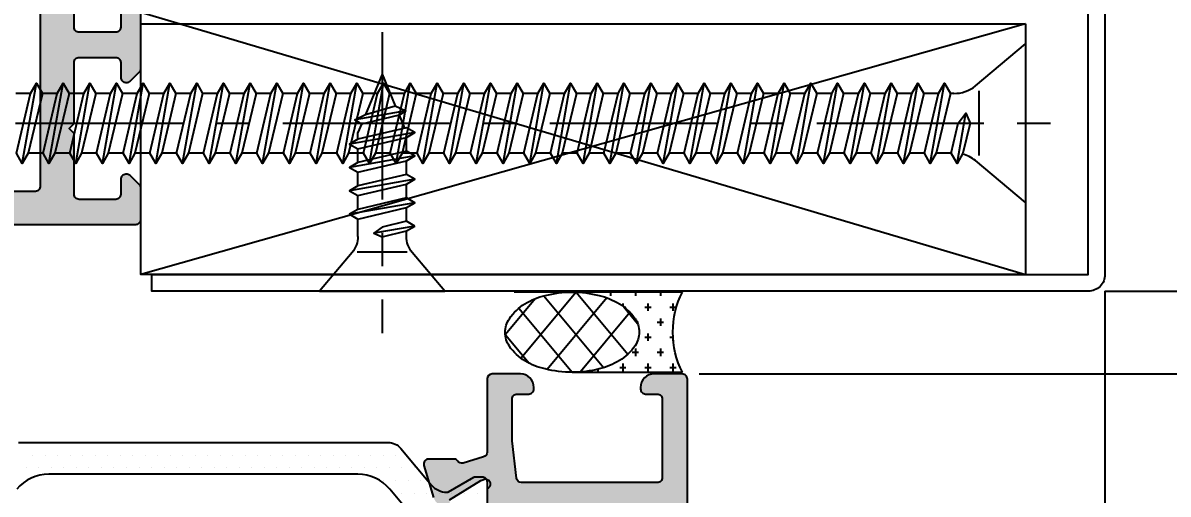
# Model space of a CAD drawing. Extents: x -207922 to -189609, y 24831 to 30124.
# Drawn here: x -207302.6 to -207234, y 28949.8 to 28978 of the extents above; entities that cross this region are included whole.
import ezdxf

# ---------------------------------------------------------------- set-up
doc = ezdxf.new("R2010")
doc.units = 0
doc.header["$LTSCALE"] = 8
doc.linetypes.add('CENTER', pattern=[2, 1.25, -0.25, 0.25, -0.25])
doc.layers.get('0').update_dxf_attribs({"linetype": 'CONTINUOUS'})
doc.layers.get('DEFPOINTS').update_dxf_attribs({"linetype": 'CONTINUOUS'})
for name, color, linetype in [('CENT_18', 3, 'CENTER'), ('CONST50', 7, 'CONTINUOUS'), ('FILL', 253, 'CONTINUOUS'), ('GOMMA', 3, 'CONTINUOUS'), ('GROSSA', 4, 'CONTINUOUS'), ('KOTE', 4, 'CONTINUOUS')]:
    doc.layers.add(name, color=color, linetype=linetype)
doc.styles.add('GEN1', font='geniso.shx', dxfattribs={"width": 0.8})
doc.dimstyles.new('LE2', dxfattribs={"dimscale": 2, "dimtxt": 3.5, "dimasz": 3, "dimexe": 0.5, "dimexo": 0.5, "dimgap": 1, "dimtad": 1, "dimdec": 1, "dimrnd": 0.05, "dimzin": 12, "dimtxsty": 'GEN1', "dimblk": 'DOTSMALL', "dimcen": -3, "dimclrd": 1, "dimclre": 1, "dimclrt": 2, "dimadec": 1, "dimazin": 0, "dimtfac": 1, "dimtdec": 1, "dimtmove": 0, "dimatfit": 3, "dimldrblk": 'DOTSMALL', "dimfxl": 1, "dimtvp": 4, "dimtolj": 1, "dimtzin": 12, "dimarcsym": 0})

# ---------------------------------------------------------------- blocks, each defined once
blk = doc.blocks.new('ws186088')
blk.add_lwpolyline([(1.792, -4.295, -0.186611), (2.235, -2.998), (4.75, 0), (-4.75, 0), (-2.235, -2.998, -0.116452), (-1.842, -3.778)], format="xyb")
for points in [[(0, -3.321), (-1.79, -3.748), (-2.4, -4.1), (-1.79, -4.452), (0, -4.031), (0.61, -3.569), (0, -3.321)], [(1.933, -2.8), (-1.933, -2.8)], [(-2.4, -4.1), (0.61, -3.569)], [(-1.79, -4.452), (-1.79, -5.348)], [(-1.79, -4.452), (-1.79, -5.348)], [(1.792, -4.295), (1.792, -4.495)], [(-2.4, -5.7), (2.41, -4.852)], [(1.792, -5.209), (1.792, -6.095)], [(-1.79, -6.052), (-1.79, -6.948)], [(-2.4, -7.3), (2.41, -6.452)], [(1.792, -6.809), (1.792, -7.695)], [(-2.4, -8.9), (2.41, -8.052)], [(-1.79, -7.652), (-1.79, -8.548)], [(1.792, -8.409), (1.792, -9.295)], [(-1.79, -9.252), (-1.79, -10.148)], [(-2.4, -10.5), (2.41, -9.652)], [(1.792, -10.009), (1.792, -10.895)], [(-1.79, -10.852), (-1.79, -11.748)], [(-2.4, -12.1), (2.41, -11.252)], [(1.792, -11.609), (1.792, -12.495)], [(-2.4, -13.7), (2.41, -12.852)], [(-1.79, -12.452), (-1.79, -13.348)], [(1.792, -13.209), (1.792, -14.095)], [(-1.79, -14.052), (-1.79, -14.948)], [(-2.4, -15.3), (2.41, -14.452)], [(1.792, -14.809), (1.792, -15.695)], [(-1.79, -15.652), (-1.79, -16.548)], [(-2.4, -16.9), (2.41, -16.052)], [(1.792, -16.409), (1.792, -17.295)], [(-2.4, -18.5), (2.41, -17.652)], [(-1.79, -17.252), (-1.79, -18.148)], [(1.792, -18.009), (1.792, -18.895)], [(-1.79, -18.852), (-1.79, -19.748)], [(-2.4, -20.1), (2.41, -19.252)], [(1.792, -19.609), (1.792, -20.495)], [(-1.79, -20.452), (-1.79, -21.348)], [(-2.4, -21.7), (2.41, -20.852)], [(1.792, -21.209), (1.792, -22.095)], [(-2.4, -23.3), (2.41, -22.452)], [(-1.79, -22.052), (-1.79, -22.948)], [(1.792, -22.809), (1.792, -23.695)], [(-1.79, -23.652), (-1.79, -24.548)], [(-2.4, -24.9), (2.41, -24.052)], [(1.792, -24.409), (1.792, -25.295)], [(-1.79, -25.252), (-1.79, -26.148)], [(-2.4, -26.5), (2.41, -25.652)], [(1.792, -26.009), (1.792, -26.895)], [(-2.4, -28.1), (2.41, -27.252)], [(-1.79, -26.852), (-1.79, -27.748)], [(1.792, -27.609), (1.792, -28.495)], [(-1.79, -28.452), (-1.79, -29.348)], [(-2.4, -29.7), (2.41, -28.852)], [(1.792, -29.209), (1.792, -30.095)], [(-1.79, -30.052), (-1.79, -30.948)], [(-2.4, -31.3), (2.41, -30.452)], [(1.792, -30.809), (1.792, -31.695)], [(-2.4, -32.9), (2.41, -32.052)], [(-1.79, -31.652), (-1.79, -32.548)], [(1.792, -32.409), (1.792, -33.295)], [(-1.79, -33.252), (-1.79, -34.148)], [(-2.4, -34.5), (2.41, -33.652)], [(1.792, -34.009), (1.792, -34.895)], [(-1.79, -34.852), (-1.79, -35.748)], [(-2.4, -36.1), (2.41, -35.252)], [(1.792, -35.609), (1.792, -36.495)], [(-2.4, -37.7), (2.41, -36.852)], [(-1.79, -36.452), (-1.79, -37.348)], [(1.792, -37.209), (1.792, -38.095)], [(-1.79, -38.052), (-1.79, -38.948)], [(-2.4, -39.3), (2.41, -38.452)], [(1.792, -38.809), (1.792, -39.695)], [(-1.79, -39.652), (-1.79, -40.548)], [(-2.4, -40.9), (2.41, -40.052)], [(1.792, -40.409), (1.792, -41.295)], [(-2.4, -42.5), (2.41, -41.652)], [(-1.79, -41.252), (-1.79, -42.148)], [(1.792, -42.009), (1.792, -42.895)], [(-1.79, -42.852), (-1.79, -43.748)], [(-2.4, -44.1), (2.41, -43.252)], [(1.792, -43.609), (1.792, -44.495)], [(-1.79, -44.452), (-1.79, -45.348)], [(-2.4, -45.7), (2.41, -44.852)], [(1.792, -45.209), (1.792, -46.095)], [(-2.4, -47.3), (2.41, -46.452)], [(-1.79, -46.052), (-1.79, -46.948)], [(1.792, -46.809), (1.792, -47.695)], [(-1.79, -47.652), (-1.79, -48.548)], [(-2.4, -48.9), (2.41, -48.052)], [(1.792, -48.409), (1.792, -49.295)], [(-1.79, -49.252), (-1.79, -50.148)], [(-2.4, -50.5), (2.41, -49.652)], [(1.792, -50.009), (1.792, -50.895)], [(-2.4, -52.1), (2.41, -51.252)], [(-1.79, -50.852), (-1.79, -51.748)], [(1.79, -51.61), (1.79, -52.494)], [(-1.79, -52.452), (-1.79, -53.348)], [(-2.4, -53.7), (2.41, -52.852)], [(1.79, -53.21), (1.79, -54.094)], [(-1.79, -54.052), (-1.79, -54.948)], [(-2.4, -55.3), (2.41, -54.452)], [(1.79, -54.81), (1.79, -55.694)], [(-2.4, -56.9), (2.41, -56.052)], [(-1.79, -55.652), (-1.79, -56.548)], [(1.79, -56.41), (1.79, -57.294)], [(-1.79, -57.252), (-1.79, -58.148)], [(-2.4, -58.5), (2.41, -57.652)], [(1.79, -58.01), (1.79, -58.894)], [(-1.79, -58.852), (-1.79, -59.748)], [(-2.4, -60.1), (2.41, -59.252)], [(1.79, -59.61), (1.79, -60.494)]]:
    blk.add_lwpolyline(points)
for points in [[(1.79, -5.21), (2.41, -4.852), (1.79, -4.494), (-1.79, -5.348), (-2.4, -5.7), (-1.79, -6.052)], [(1.79, -6.81), (2.41, -6.452), (1.79, -6.094), (-1.79, -6.948), (-2.4, -7.3), (-1.79, -7.652)], [(1.79, -8.41), (2.41, -8.052), (1.79, -7.694), (-1.79, -8.548), (-2.4, -8.9), (-1.79, -9.252)], [(1.79, -10.01), (2.41, -9.652), (1.79, -9.294), (-1.79, -10.148), (-2.4, -10.5), (-1.79, -10.852)], [(1.79, -11.61), (2.41, -11.252), (1.79, -10.894), (-1.79, -11.748), (-2.4, -12.1), (-1.79, -12.452)], [(1.79, -13.21), (2.41, -12.852), (1.79, -12.494), (-1.79, -13.348), (-2.4, -13.7), (-1.79, -14.052)], [(1.79, -14.81), (2.41, -14.452), (1.79, -14.094), (-1.79, -14.948), (-2.4, -15.3), (-1.79, -15.652)], [(1.79, -16.41), (2.41, -16.052), (1.79, -15.694), (-1.79, -16.548), (-2.4, -16.9), (-1.79, -17.252)], [(1.79, -18.01), (2.41, -17.652), (1.79, -17.294), (-1.79, -18.148), (-2.4, -18.5), (-1.79, -18.852)], [(1.79, -19.61), (2.41, -19.252), (1.79, -18.894), (-1.79, -19.748), (-2.4, -20.1), (-1.79, -20.452)], [(1.79, -21.21), (2.41, -20.852), (1.79, -20.494), (-1.79, -21.348), (-2.4, -21.7), (-1.79, -22.052)], [(1.79, -22.81), (2.41, -22.452), (1.79, -22.094), (-1.79, -22.948), (-2.4, -23.3), (-1.79, -23.652)], [(1.79, -24.41), (2.41, -24.052), (1.79, -23.694), (-1.79, -24.548), (-2.4, -24.9), (-1.79, -25.252)], [(1.79, -26.01), (2.41, -25.652), (1.79, -25.294), (-1.79, -26.148), (-2.4, -26.5), (-1.79, -26.852)], [(1.79, -27.61), (2.41, -27.252), (1.79, -26.894), (-1.79, -27.748), (-2.4, -28.1), (-1.79, -28.452)], [(1.79, -29.21), (2.41, -28.852), (1.79, -28.494), (-1.79, -29.348), (-2.4, -29.7), (-1.79, -30.052)], [(1.79, -30.81), (2.41, -30.452), (1.79, -30.094), (-1.79, -30.948), (-2.4, -31.3), (-1.79, -31.652)], [(1.79, -32.41), (2.41, -32.052), (1.79, -31.694), (-1.79, -32.548), (-2.4, -32.9), (-1.79, -33.252)], [(1.79, -34.01), (2.41, -33.652), (1.79, -33.294), (-1.79, -34.148), (-2.4, -34.5), (-1.79, -34.852)], [(1.79, -35.61), (2.41, -35.252), (1.79, -34.894), (-1.79, -35.748), (-2.4, -36.1), (-1.79, -36.452)], [(1.79, -37.21), (2.41, -36.852), (1.79, -36.494), (-1.79, -37.348), (-2.4, -37.7), (-1.79, -38.052)], [(1.79, -38.81), (2.41, -38.452), (1.79, -38.094), (-1.79, -38.948), (-2.4, -39.3), (-1.79, -39.652)], [(1.79, -40.41), (2.41, -40.052), (1.79, -39.694), (-1.79, -40.548), (-2.4, -40.9), (-1.79, -41.252)], [(1.79, -42.01), (2.41, -41.652), (1.79, -41.294), (-1.79, -42.148), (-2.4, -42.5), (-1.79, -42.852)], [(1.79, -43.61), (2.41, -43.252), (1.79, -42.894), (-1.79, -43.748), (-2.4, -44.1), (-1.79, -44.452)], [(1.79, -45.21), (2.41, -44.852), (1.79, -44.494), (-1.79, -45.348), (-2.4, -45.7), (-1.79, -46.052)], [(1.79, -46.81), (2.41, -46.452), (1.79, -46.094), (-1.79, -46.948), (-2.4, -47.3), (-1.79, -47.652)], [(1.79, -48.41), (2.41, -48.052), (1.79, -47.694), (-1.79, -48.548), (-2.4, -48.9), (-1.79, -49.252)], [(1.79, -50.01), (2.41, -49.652), (1.79, -49.294), (-1.79, -50.148), (-2.4, -50.5), (-1.79, -50.852)], [(1.79, -51.61), (2.41, -51.252), (1.79, -50.894), (-1.79, -51.748), (-2.4, -52.1), (-1.79, -52.452)], [(1.79, -53.21), (2.41, -52.852), (1.79, -52.494), (-1.79, -53.348), (-2.4, -53.7), (-1.79, -54.052)], [(1.79, -54.81), (2.41, -54.452), (1.79, -54.094), (-1.79, -54.948), (-2.4, -55.3), (-1.79, -55.652)], [(1.79, -56.41), (2.41, -56.052), (1.79, -55.694), (-1.79, -56.548), (-2.4, -56.9), (-1.79, -57.252)], [(1.79, -58.01), (2.41, -57.652), (1.79, -57.294), (-1.79, -58.148), (-2.4, -58.5), (-1.79, -58.852)], [(1.79, -59.61), (2.41, -59.252), (1.79, -58.894), (-1.79, -59.748), (-2.4, -60.1), (-1.79, -60.452)]]:
    blk.add_lwpolyline(points, close=True)
at = {"layer": 'CENT_18'}
blk.add_lwpolyline([(0, -92.5), (0, 2.5)], dxfattribs=at)
blk = doc.blocks.new('*X18')
at = {"color": 0}
for p, q in [((-12.66, 9.68), (-12.66, 9.84)), ((-9.38, 9.38), (-8.44, 9.38)), ((-8.91, 8.91), (-8.91, 9.84)), ((-5.63, 9.38), (-4.69, 9.38)), ((-5.16, 8.91), (-5.16, 9.84)), ((-1.88, 9.38), (-0.94, 9.38)), ((-1.41, 8.91), (-1.41, 9.84)), ((-7.5, 7.5), (-6.56, 7.5)), ((-7.03, 7.03), (-7.03, 7.97)), ((-3.75, 7.5), (-2.81, 7.5)), ((-3.28, 7.03), (-3.28, 7.97)), ((-5.16, 5.16), (-5.16, 6.09)), ((-1.41, 5.51), (-1.41, 6.09)), ((-5.63, 5.62), (-4.69, 5.62)), ((-1.88, 5.62), (-1.4, 5.62)), ((-7.03, 3.28), (-7.03, 3.38)), ((-6.79, 3.75), (-6.56, 3.75)), ((-3.75, 3.75), (-2.81, 3.75)), ((-3.28, 3.28), (-3.28, 4.22)), ((-8.91, 1.41), (-8.91, 1.75)), ((-8.7, 1.88), (-8.44, 1.88)), ((-5.63, 1.88), (-4.69, 1.88)), ((-5.16, 1.41), (-5.16, 2.34)), ((-1.88, 1.88), (-0.94, 1.88)), ((-1.41, 1.41), (-1.41, 2.34)), ((-14.53, 0), (-14.53, 0.1)), ((-10.78, 0), (-10.78, 0.47)), ((-7.03, 0), (-7.03, 0.47)), ((-3.28, 0), (-3.28, 0.47))]:
    blk.add_line(p, q, dxfattribs=at)
blk = doc.blocks.new('*X19')
at = {"color": 0}
for p, q in [((-2.651, 0.531), (-2.296, 0.886)), ((-2.45, 0.202), (-1.652, 1)), ((-2.075, 0.046), (-1.178, 0.943)), ((-1.131, 0.071), (-2.025, 0.964)), ((-0.784, 0.254), (-1.527, 0.996)), ((-1.592, 0.001), (-2.417, 0.826)), ((-1.59, 0.001), (-0.817, 0.774)), ((-2.203, 0.082), (-2.651, 0.53)), ((-0.878, 0.182), (-0.671, 0.39))]:
    blk.add_line(p, q, dxfattribs=at)
blk = doc.blocks.new('KIT')
blk.add_line((0, 0), (-2.519, 0))
for points in [[(-0.647, 0.497, 0.174426), (-0.708, 0.668, 0.104254), (-0.941, 0.853, 0.06506), (-1.244, 0.958, 0.051209), (-1.65, 1, 0.051209), (-2.055, 0.958, 0.065397), (-2.359, 0.858, 0.104254), (-2.591, 0.673, 0.174426), (-2.653, 0.503, 0.174426), (-2.591, 0.332, 0.104254), (-2.359, 0.147, 0.06506), (-2.055, 0.042, 0.051209), (-1.65, 0, 0.051209), (-1.244, 0.042, 0.06506), (-0.941, 0.147, 0.104254), (-0.708, 0.332, 0.179233)], [(-0.647, 0.497, 0.174426), (-0.708, 0.668, 0.104254), (-0.941, 0.853, 0.06506), (-1.244, 0.958, 0.051209), (-1.65, 1), (0, 1, 0.283709), (0, 0), (-1.65, 0, 0.051209), (-1.244, 0.042, 0.06506), (-0.941, 0.147, 0.104254), (-0.708, 0.332, 0.179233)]]:
    blk.add_lwpolyline(points, format="xyb", close=True)
at = {"color": 1}
blk.add_blockref('*X19', (0, 0), dxfattribs=at)
at = {"layer": 'KOTE', "xscale": 0.1, "yscale": 0.1, "zscale": 0.1}
blk.add_blockref('*X18', (0, 0), dxfattribs=at)
blk = doc.blocks.new('_DotSmall')
at = {"color": 0, "const_width": 0.5}
blk.add_lwpolyline([(-0.0625, 0, 1), (0.0625, 0, 1)], format="xyb", close=True, dxfattribs=at)
blk = doc.blocks.new('*D86')
at = {"color": 1, "lineweight": -2, "ltscale": 0.2, "transparency": 16777216}
for p, q in [((-207202.3, 28963.845), (-207202.3, 28970.317)), ((-207216.8, 28959.495), (-207202.3, 28963.845)), ((-207237.789, 28961.97), (-207215.8, 28961.97)), ((-207216.8, 28961.97), (-207216.8, 28957.019)), ((-207262.108, 28957.019), (-207215.8, 28957.019))]:
    blk.add_line(p, q, dxfattribs=at)
at = {"layer": 'DEFPOINTS', "color": 0, "ltscale": 0.2, "transparency": 16777216}
for p in [(-207238.789, 28961.97), (-207263.108, 28957.019), (-207216.8, 28957.019)]:
    blk.add_point(p, dxfattribs=at)
at = {"color": 1, "lineweight": -2, "ltscale": 0.2, "transparency": 16777216, "xscale": 6, "yscale": 6, "zscale": 6}
for p, rotation in [((-207216.8, 28961.97), 90), ((-207216.8, 28957.019), 270)]:
    blk.add_blockref('_DotSmall', p, dxfattribs=dict(at, rotation=rotation))
at = {"color": 2, "ltscale": 0.2, "transparency": 16777216, "insert": (-207207.8, 28967.081), "char_height": 7, "attachment_point": 5, "rotation": 90, "style": 'GEN1'}
blk.add_mtext('\\A1;5', dxfattribs=at)
blk = doc.blocks.new('*D87')
at = {"color": 1, "lineweight": -2, "ltscale": 0.2, "transparency": 16777216}
for p, q in [((-207262.108, 28957.019), (-207215.8, 28957.019)), ((-207216.8, 28957.019), (-207216.8, 28916.019)), ((-207262.108, 28916.019), (-207215.8, 28916.019))]:
    blk.add_line(p, q, dxfattribs=at)
at = {"layer": 'DEFPOINTS', "color": 0, "ltscale": 0.2, "transparency": 16777216}
for p in [(-207263.108, 28957.019), (-207263.108, 28916.019), (-207216.8, 28916.019)]:
    blk.add_point(p, dxfattribs=at)
at = {"color": 1, "lineweight": -2, "ltscale": 0.2, "transparency": 16777216, "xscale": 6, "yscale": 6, "zscale": 6}
for p, rotation in [((-207216.8, 28957.019), 90), ((-207216.8, 28916.019), 270)]:
    blk.add_blockref('_DotSmall', p, dxfattribs=dict(at, rotation=rotation))
at = {"color": 2, "ltscale": 0.2, "transparency": 16777216, "insert": (-207222.3, 28936.519), "char_height": 7, "attachment_point": 5, "rotation": 90, "style": 'GEN1'}
blk.add_mtext('\\A1;41', dxfattribs=at)
blk = doc.blocks.new('*D66')
at = {"color": 1, "lineweight": -2, "ltscale": 0.2, "transparency": 16777216}
for p, q in [((-207237.789, 28961.97), (-207237.789, 28727.478)), ((-207262.808, 28774.02), (-207262.808, 28727.478)), ((-207237.789, 28728.478), (-207262.808, 28728.478))]:
    blk.add_line(p, q, dxfattribs=at)
at = {"layer": 'DEFPOINTS', "color": 0, "ltscale": 0.2, "transparency": 16777216}
for p in [(-207237.789, 28962.97), (-207262.808, 28775.02), (-207262.808, 28728.478)]:
    blk.add_point(p, dxfattribs=at)
at = {"color": 1, "lineweight": -2, "ltscale": 0.2, "transparency": 16777216, "xscale": 6, "yscale": 6, "zscale": 6, "rotation": 180}
blk.add_blockref('_DotSmall', (-207262.808, 28728.478), dxfattribs=at)
at = {"color": 1, "lineweight": -2, "ltscale": 0.2, "transparency": 16777216, "xscale": 6, "yscale": 6, "zscale": 6}
blk.add_blockref('_DotSmall', (-207237.789, 28728.478), dxfattribs=at)
at = {"color": 2, "ltscale": 0.2, "transparency": 16777216, "insert": (-207250.299, 28733.979), "char_height": 7, "attachment_point": 5, "style": 'GEN1'}
blk.add_mtext('\\A1;25', dxfattribs=at)
blk = doc.blocks.new('ws180435')
blk.add_lwpolyline([(1.45, -3.287, -0.176327), (1.801, -2.323), (3.75, 0), (-3.75, 0), (-1.801, -2.323, -0.176327), (-1.45, -3.287)], format="xyb")
for points in [[(-1.501, -2.339), (1.501, -2.339)], [(-1.45, -3.287), (-1.45, -3.611)], [(1.45, -3.287), (1.45, -4.324)], [(-1.95, -3.9), (0.5, -3.468)], [(-1.95, -5.3), (1.95, -4.612)], [(-1.45, -4.189), (-1.45, -5.011)], [(1.45, -4.901), (1.45, -5.724)], [(-1.95, -6.7), (1.95, -6.012)], [(-1.45, -5.589), (-1.45, -6.411)], [(1.45, -6.301), (1.45, -7.124)], [(-1.95, -8.1), (1.95, -7.412)], [(-1.45, -6.989), (-1.45, -7.811)], [(1.45, -7.701), (1.45, -8.524)], [(-1.95, -9.5), (1.95, -8.812)], [(-1.45, -8.389), (-1.45, -9.211)], [(1.241, -10.004), (1.45, -9.499)], [(1.45, -9.101), (1.45, -9.499)], [(-1.409, -10.805), (1.631, -10.268)], [(-1.019, -10.54), (-1.341, -9.763)], [(0, -13), (1.006, -10.572)], [(0, -13), (-0.784, -11.107)]]:
    blk.add_lwpolyline(points)
for points in [[(-1.95, -3.9), (-1.45, -4.189), (0, -3.845), (0.5, -3.468), (0, -3.267), (-1.45, -3.611)], [(-1.45, -5.589), (1.45, -4.901), (1.95, -4.612), (1.45, -4.324), (-1.45, -5.011), (-1.95, -5.3)], [(-1.45, -6.989), (1.45, -6.301), (1.95, -6.012), (1.45, -5.724), (-1.45, -6.411), (-1.95, -6.7)], [(-1.45, -8.389), (1.45, -7.701), (1.95, -7.412), (1.45, -7.124), (-1.45, -7.811), (-1.95, -8.1)], [(-1.45, -9.211), (-1.95, -9.5), (-1.45, -9.789), (1.45, -9.101), (1.95, -8.812), (1.45, -8.524)], [(1.241, -10.004), (1.631, -10.268), (1.006, -10.572), (-0.784, -11.107), (-1.409, -10.805), (-1.019, -10.54)]]:
    blk.add_lwpolyline(points, close=True)
at = {"layer": 'CENT_18'}
blk.add_lwpolyline([(0, -15.5), (0, 2.5)], dxfattribs=at)
blk = doc.blocks.new('ALUK K741')
at = {"layer": 'FILL'}
h = blk.add_hatch(color=256, dxfattribs=at)
h.paths.add_polyline_path([(96.339, 152.232, -0.267949), (96.599, 152.382), (97.598, 152.382, -0.414214), (97.898, 152.082), (97.898, 151.582, 0.451788), (98.236, 151.284, 0.232025), (98.486, 151.37), (99.01, 151.894, 0.198912), (99.098, 152.106), (99.098, 153.282, 0.414214), (98.798, 153.582), (94.395, 153.582, 0.414214), (94.095, 153.282, -0.414214), (93.795, 152.982), (90.995, 152.982, -0.414214), (90.695, 153.282, 0.414214), (90.395, 153.582), (87.595, 153.582, 0.414214), (87.295, 153.282, -0.414214), (86.995, 152.982), (84.198, 152.982, -0.414214), (83.898, 153.282, 0.414214), (83.598, 153.582), (81.398, 153.582, -0.414214), (81.098, 153.882), (81.098, 161.282, -0.414214), (81.398, 161.582), (83.598, 161.582, -0.414214), (83.898, 161.282), (83.898, 160.382, 0.414214), (84.198, 160.082), (84.798, 160.082, 0.414214), (85.098, 160.382), (85.098, 163.757, 0.198912), (85.01, 163.97), (84.486, 164.494, 0.232025), (84.236, 164.579, 0.451788), (83.898, 164.282), (83.898, 163.382, -0.414214), (83.598, 163.082), (81.398, 163.082, -0.414214), (81.098, 163.382), (81.098, 167.033), (80.798, 167.332), (81.098, 167.63), (81.098, 171.282, -0.414214), (81.398, 171.582), (83.598, 171.582, -0.414214), (83.898, 171.282), (83.898, 170.382, 0.451788), (84.236, 170.084, 0.232025), (84.486, 170.17), (85.01, 170.694, 0.198912), (85.098, 170.906), (85.098, 172.782, 0.414214), (84.798, 173.082), (26.098, 173.082, 0.414214), (25.098, 172.082), (25.098, 124.082, 0.414214), (26.098, 123.082), (84.798, 123.082, 0.414214), (85.098, 123.382), (85.098, 125.257, 0.198912), (85.01, 125.47), (84.486, 125.994, 0.232025), (84.236, 126.079, 0.451788), (83.898, 125.782), (83.898, 124.882, -0.414214), (83.598, 124.582), (81.398, 124.582, -0.414214), (81.098, 124.882), (81.098, 128.533), (80.798, 128.832), (81.098, 129.13), (81.098, 132.782, -0.414214), (81.398, 133.082), (83.598, 133.082, -0.414214), (83.898, 132.782), (83.898, 131.882, 0.451788), (84.236, 131.584, 0.232025), (84.486, 131.67), (85.01, 132.194, 0.198912), (85.098, 132.406), (85.098, 135.782, 0.414214), (84.798, 136.082), (84.198, 136.082, 0.414214), (83.898, 135.782), (83.898, 134.882, -0.414214), (83.598, 134.582), (81.398, 134.582, -0.414214), (81.098, 134.882), (81.098, 142.282, -0.414214), (81.398, 142.582), (83.598, 142.582, 0.414214), (83.898, 142.882, -0.414214), (84.198, 143.182), (86.995, 143.182, -0.414214), (87.295, 142.882, 0.414214), (87.595, 142.582), (90.395, 142.582, 0.414214), (90.695, 142.882, -0.414214), (90.995, 143.182), (93.795, 143.182, -0.414214), (94.095, 142.882, 0.414214), (94.395, 142.582), (98.798, 142.582, 0.414214), (99.098, 142.882), (99.098, 144.057, 0.198912), (99.01, 144.27), (98.486, 144.794, 0.232025), (98.236, 144.879, 0.451788), (97.898, 144.582), (97.898, 144.082, -0.414214), (97.598, 143.782), (96.599, 143.782, -0.267949), (96.339, 143.932), (95.185, 145.932, 0.267949), (94.925, 146.082), (83.098, 146.082, -1), (83.098, 150.082), (94.925, 150.082, 0.267949), (95.185, 150.232)])
h.paths.add_polyline_path([(79.098, 125.382, -0.414214), (78.798, 125.082), (73.098, 125.082), (73.098, 124.782), (58.598, 124.782), (58.598, 125.082), (52.598, 125.082), (52.598, 124.782), (38.098, 124.782), (38.098, 125.082), (32.398, 125.082, -0.414214), (32.098, 125.382), (32.098, 127.782, 0.414214), (31.798, 128.082), (30.898, 128.082, 0.414214), (30.598, 127.782), (30.598, 125.382, -0.414214), (30.298, 125.082), (27.398, 125.082, -0.414214), (27.098, 125.382), (27.098, 170.782, -0.414214), (27.398, 171.082), (30.298, 171.082, -0.414214), (30.598, 170.782), (30.598, 168.382, 0.414214), (30.898, 168.082), (31.798, 168.082, 0.414214), (32.098, 168.382), (32.098, 170.782, -0.414214), (32.398, 171.082), (38.098, 171.082), (38.098, 171.382), (52.598, 171.382), (52.598, 171.082), (58.598, 171.082), (58.598, 171.382), (73.098, 171.382), (73.098, 171.082), (78.798, 171.082, -0.414214), (79.098, 170.782)], flags=16)
at = {"layer": 'GROSSA'}
for points in [[(26.098, 123.082), (84.798, 123.082, 0.414214), (85.098, 123.382), (85.098, 125.257, 0.198912), (85.01, 125.47), (84.486, 125.994, 0.198912), (84.274, 126.082), (84.198, 126.082, 0.414214), (83.898, 125.782), (83.898, 124.882, -0.414214), (83.598, 124.582), (81.398, 124.582, -0.414214), (81.098, 124.882), (81.098, 128.533), (80.798, 128.832), (81.098, 129.13), (81.098, 132.782, -0.414214), (81.398, 133.082), (83.598, 133.082, -0.414214), (83.898, 132.782), (83.898, 131.882, 0.414214), (84.198, 131.582), (84.274, 131.582, 0.198912), (84.486, 131.67), (85.01, 132.194, 0.198912), (85.098, 132.406), (85.098, 135.782, 0.414214)], [(83.898, 135.782), (83.898, 134.882, -0.414214), (83.598, 134.582), (81.398, 134.582, -0.414214), (81.098, 134.882), (81.098, 142.282, -0.414214)], [(73.098, 125.082), (78.798, 125.082, 0.414214), (79.098, 125.382), (79.098, 170.782, 0.414214)]]:
    blk.add_lwpolyline(points, format="xyb", dxfattribs=at)

msp = doc.modelspace()

# ---------------------------------------------------------------- hatches: boundary and pattern name
at = {"layer": 'FILL'}
h = msp.add_hatch(color=256, dxfattribs=at)
h.paths.add_polyline_path([(-207304.308, 28917.519, -0.414214), (-207304.608, 28917.219), (-207306.008, 28917.219, 0.414214), (-207306.308, 28916.919), (-207306.308, 28914.969, -0.57735), (-207306.608, 28914.795), (-207308.208, 28915.719), (-207308.508, 28915.719, 0.414214), (-207308.808, 28915.419), (-207308.808, 28911.385, 0.824758), (-207308.721, 28910.802), (-207308.434, 28910.89), (-207306.562, 28912.06), (-207306.572, 28912.348, -0.775951), (-207306.2, 28912.458, -0.270165), (-207305.609, 28911.91), (-207305.023, 28909.997, -0.504041), (-207305.31, 28909.609), (-207306.86, 28909.609, -0.271549), (-207307.035, 28909.711, 0.352985), (-207307.384, 28909.852), (-207308.428, 28909.532, -0.074313), (-207308.516, 28909.519), (-207336.608, 28909.519, 0.414214), (-207337.608, 28908.519), (-207337.608, 28901.319, 0.414214), (-207337.308, 28901.019), (-207335.108, 28901.019, -0.414214), (-207334.808, 28900.719), (-207334.808, 28899.219, -0.414214), (-207335.508, 28898.519, -0.414214), (-207335.808, 28898.819), (-207335.808, 28899.519, 0.414214), (-207336.108, 28899.819), (-207337.308, 28899.819, 0.414214), (-207338.008, 28899.119), (-207338.008, 28892.919, 0.414214), (-207337.308, 28892.219), (-207336.108, 28892.219, 0.414214), (-207335.808, 28892.519), (-207335.808, 28893.219, -0.414214), (-207335.508, 28893.519, -0.414214), (-207334.808, 28892.819), (-207334.808, 28891.319, -0.414214), (-207335.108, 28891.019), (-207338.808, 28891.019, -0.414214), (-207339.308, 28891.519), (-207339.308, 28956.719, -0.414214), (-207339.008, 28957.019), (-207336.308, 28957.019, -0.452767), (-207335.316, 28955.89, -0.485583), (-207335.608, 28955.519), (-207337.508, 28955.519, 0.414214), (-207337.808, 28955.219), (-207337.808, 28952.319, 0.414214), (-207337.508, 28952.019), (-207315.408, 28952.019, 0.414214), (-207315.108, 28952.319), (-207315.108, 28955.219, 0.414214), (-207315.408, 28955.519), (-207318.508, 28955.519, -0.485583), (-207318.799, 28955.89, -0.452767), (-207317.808, 28957.019), (-207313.908, 28957.019, -0.414214), (-207313.608, 28956.719), (-207313.608, 28952.319, 0.414214), (-207313.308, 28952.019), (-207308.516, 28952.019, -0.074313), (-207308.428, 28952.006), (-207307.384, 28951.687, 0.352985), (-207307.035, 28951.827, -0.271549), (-207306.86, 28951.93), (-207305.31, 28951.93, -0.504041), (-207305.023, 28951.542), (-207305.609, 28949.628, -0.270165), (-207306.2, 28949.081, -0.775951), (-207306.572, 28949.19), (-207306.562, 28949.479), (-207308.549, 28950.691, 1.115779), (-207308.808, 28950.154), (-207308.808, 28946.119, 0.414214), (-207308.508, 28945.819), (-207308.208, 28945.819), (-207306.608, 28946.743, -0.57735), (-207306.308, 28946.57), (-207306.308, 28945.415, -0.267949), (-207306.808, 28944.549), (-207308.308, 28943.683, 0.267949), (-207308.808, 28942.817), (-207308.808, 28919.019, 0.414214), (-207308.508, 28918.719), (-207304.608, 28918.719, -0.414214), (-207304.308, 28918.419)])
h.paths.add_polyline_path([(-207310.508, 28918.119), (-207310.508, 28950.019, 0.414214), (-207310.808, 28950.319), (-207337.608, 28950.319), (-207337.608, 28918.119, 0.414214), (-207337.308, 28917.819), (-207335.408, 28917.819, -0.710245), (-207335.221, 28917.284, -0.616025), (-207335.33, 28916.76), (-207337.385, 28916.209, 0.339454), (-207337.608, 28915.919), (-207337.608, 28911.519, 0.414214), (-207337.308, 28911.219), (-207310.808, 28911.219, 0.414214), (-207310.508, 28911.519), (-207310.508, 28915.919, 0.339454), (-207310.73, 28916.209), (-207312.785, 28916.76, -0.616025), (-207312.894, 28917.284, -0.710245), (-207312.708, 28917.819), (-207310.808, 28917.819, 0.414214)], flags=16)
h.paths.add_polyline_path([(-207275.108, 28918.719, 0.414214), (-207274.808, 28919.019), (-207274.808, 28942.817, 0.267949), (-207275.308, 28943.683), (-207276.808, 28944.549, -0.267949), (-207277.308, 28945.415), (-207277.308, 28946.57, -0.57735), (-207277.008, 28946.743), (-207275.408, 28945.819), (-207275.108, 28945.819, 0.414214), (-207274.808, 28946.119), (-207274.808, 28950.154, 0.824758), (-207274.895, 28950.736), (-207275.182, 28950.648), (-207277.054, 28949.479), (-207277.044, 28949.19, -0.775951), (-207277.415, 28949.081, -0.270165), (-207278.007, 28949.628), (-207278.592, 28951.542, -0.504041), (-207278.305, 28951.93), (-207276.755, 28951.93, -0.271549), (-207276.581, 28951.827, 0.352985), (-207276.231, 28951.687), (-207275.02, 28952.057, 0.329735), (-207274.808, 28952.344), (-207274.808, 28956.719, -0.414197), (-207274.508, 28957.019), (-207272.808, 28957.019, -0.510468), (-207272.047, 28955.97, -0.268477), (-207272.308, 28955.819), (-207273.012, 28955.819, 0.414214), (-207273.312, 28955.519), (-207273.312, 28953.019), (-207273.044, 28950.784, 0.379651), (-207272.746, 28950.519), (-207264.608, 28950.519, 0.414214), (-207264.308, 28950.819), (-207264.308, 28955.519, 0.414214), (-207264.608, 28955.819), (-207265.308, 28955.819, -0.268477), (-207265.568, 28955.97, -0.510468), (-207264.808, 28957.019), (-207263.108, 28957.019, -0.414214), (-207262.808, 28956.719), (-207262.808, 28916.319, -0.414214), (-207263.108, 28916.019), (-207271.258, 28916.019, 0.414214), (-207271.558, 28915.719), (-207271.558, 28905.319, -0.414214), (-207271.858, 28905.019), (-207272.858, 28905.019, -0.414214), (-207273.158, 28905.319), (-207273.158, 28909.219, 0.414214), (-207273.458, 28909.519), (-207275.099, 28909.519, -0.074313), (-207275.187, 28909.532), (-207276.231, 28909.852, 0.352985), (-207276.581, 28909.711, -0.271549), (-207276.755, 28909.609), (-207278.305, 28909.609, -0.504041), (-207278.592, 28909.997), (-207278.007, 28911.91, -0.270165), (-207277.415, 28912.458, -0.775951), (-207277.044, 28912.348), (-207277.054, 28912.06), (-207275.067, 28910.848, 1.115779), (-207274.808, 28911.385), (-207274.808, 28915.419, 0.414214), (-207275.108, 28915.719), (-207275.408, 28915.719), (-207277.008, 28914.795, -0.57735), (-207277.308, 28914.969), (-207277.308, 28916.919, 0.414214), (-207277.608, 28917.219), (-207279.008, 28917.219, -0.414214), (-207279.308, 28917.519), (-207279.308, 28918.419, -0.414214), (-207279.008, 28918.719)])
h.paths.add_polyline_path([(-207273.007, 28919.219), (-207271.607, 28919.219, -0.414214), (-207271.307, 28918.919), (-207271.307, 28917.519), (-207266.308, 28917.519), (-207266.308, 28918.919, -0.414214), (-207266.008, 28919.219), (-207264.608, 28919.219, 0.414214), (-207264.308, 28919.519), (-207264.308, 28948.719, 0.414214), (-207264.608, 28949.019), (-207273.007, 28949.019, 0.414214), (-207273.307, 28948.719), (-207273.307, 28919.519, 0.414214)], flags=16)

# ---------------------------------------------------------------- linework, layer by layer
at = {"ltscale": 0.2}
for p, q in [((-207295.552, 28978.67), (-207242.552, 28962.97)), ((-207242.552, 28977.97), (-207295.552, 28962.97))]:
    msp.add_line(p, q, dxfattribs=at)
msp.add_lwpolyline([(-207242.552, 28977.97), (-207242.552, 28962.97), (-207295.552, 28962.97), (-207295.552, 28977.97)], close=True, dxfattribs=at)
at = {"layer": 'CONST50', "ltscale": 0.2}
msp.add_lwpolyline([(-207248.5, 28979.964), (-207238.789, 28979.964, -0.414214), (-207237.789, 28978.964), (-207237.789, 28962.97, -0.414214), (-207238.789, 28961.97), (-207294.885, 28961.97), (-207294.885, 28962.97), (-207238.789, 28962.97), (-207238.789, 28978.964), (-207248.5, 28978.964)], format="xyb", close=True, dxfattribs=at)
at = {"layer": 'FILL', "color": 2, "linetype": 'Continuous'}
for p, q in [((-207302.408, 28952.894), (-207302.408, 28952.894)), ((-207301.658, 28952.894), (-207301.658, 28952.894)), ((-207300.908, 28952.894), (-207300.908, 28952.894)), ((-207300.158, 28952.894), (-207300.158, 28952.894)), ((-207299.408, 28952.894), (-207299.408, 28952.894)), ((-207298.658, 28952.894), (-207298.658, 28952.894)), ((-207297.908, 28952.894), (-207297.908, 28952.894)), ((-207297.158, 28952.894), (-207297.158, 28952.894)), ((-207296.408, 28952.894), (-207296.408, 28952.894)), ((-207295.658, 28952.894), (-207295.658, 28952.894)), ((-207294.908, 28952.894), (-207294.908, 28952.894)), ((-207294.158, 28952.894), (-207294.158, 28952.894)), ((-207293.408, 28952.894), (-207293.408, 28952.894)), ((-207292.658, 28952.894), (-207292.658, 28952.894)), ((-207291.908, 28952.894), (-207291.908, 28952.894)), ((-207291.158, 28952.894), (-207291.158, 28952.894)), ((-207290.408, 28952.894), (-207290.408, 28952.894)), ((-207289.658, 28952.894), (-207289.658, 28952.894)), ((-207288.908, 28952.894), (-207288.908, 28952.894)), ((-207288.158, 28952.894), (-207288.158, 28952.894)), ((-207287.408, 28952.894), (-207287.408, 28952.894)), ((-207286.658, 28952.894), (-207286.658, 28952.894)), ((-207285.908, 28952.894), (-207285.908, 28952.894)), ((-207285.158, 28952.894), (-207285.158, 28952.894)), ((-207284.408, 28952.894), (-207284.408, 28952.894)), ((-207283.658, 28952.894), (-207283.658, 28952.894)), ((-207282.908, 28952.894), (-207282.908, 28952.894)), ((-207282.158, 28952.894), (-207282.158, 28952.894)), ((-207281.408, 28952.894), (-207281.408, 28952.894)), ((-207280.658, 28952.894), (-207280.658, 28952.894)), ((-207302.033, 28952.144), (-207302.033, 28952.144)), ((-207301.283, 28952.144), (-207301.283, 28952.144)), ((-207300.533, 28952.144), (-207300.533, 28952.144)), ((-207299.783, 28952.144), (-207299.783, 28952.144)), ((-207299.033, 28952.144), (-207299.033, 28952.144)), ((-207298.283, 28952.144), (-207298.283, 28952.144)), ((-207297.533, 28952.144), (-207297.533, 28952.144)), ((-207296.783, 28952.144), (-207296.783, 28952.144)), ((-207296.033, 28952.144), (-207296.033, 28952.144)), ((-207295.283, 28952.144), (-207295.283, 28952.144)), ((-207294.533, 28952.144), (-207294.533, 28952.144)), ((-207293.783, 28952.144), (-207293.783, 28952.144)), ((-207293.033, 28952.144), (-207293.033, 28952.144)), ((-207292.283, 28952.144), (-207292.283, 28952.144)), ((-207291.533, 28952.144), (-207291.533, 28952.144)), ((-207290.783, 28952.144), (-207290.783, 28952.144)), ((-207290.033, 28952.144), (-207290.033, 28952.144)), ((-207289.283, 28952.144), (-207289.283, 28952.144)), ((-207288.533, 28952.144), (-207288.533, 28952.144)), ((-207287.783, 28952.144), (-207287.783, 28952.144)), ((-207287.033, 28952.144), (-207287.033, 28952.144)), ((-207286.283, 28952.144), (-207286.283, 28952.144)), ((-207285.533, 28952.144), (-207285.533, 28952.144)), ((-207284.783, 28952.144), (-207284.783, 28952.144)), ((-207284.033, 28952.144), (-207284.033, 28952.144)), ((-207283.283, 28952.144), (-207283.283, 28952.144)), ((-207282.533, 28952.144), (-207282.533, 28952.144)), ((-207281.783, 28952.144), (-207281.783, 28952.144)), ((-207281.033, 28952.144), (-207281.033, 28952.144)), ((-207280.283, 28952.144), (-207280.283, 28952.144)), ((-207302.408, 28951.394), (-207302.408, 28951.394)), ((-207301.658, 28951.394), (-207301.658, 28951.394)), ((-207300.908, 28951.394), (-207300.908, 28951.394)), ((-207300.158, 28951.394), (-207300.158, 28951.394)), ((-207299.408, 28951.394), (-207299.408, 28951.394)), ((-207298.658, 28951.394), (-207298.658, 28951.394)), ((-207297.908, 28951.394), (-207297.908, 28951.394)), ((-207297.158, 28951.394), (-207297.158, 28951.394)), ((-207296.408, 28951.394), (-207296.408, 28951.394)), ((-207295.658, 28951.394), (-207295.658, 28951.394)), ((-207294.908, 28951.394), (-207294.908, 28951.394)), ((-207294.158, 28951.394), (-207294.158, 28951.394)), ((-207293.408, 28951.394), (-207293.408, 28951.394)), ((-207292.658, 28951.394), (-207292.658, 28951.394)), ((-207291.908, 28951.394), (-207291.908, 28951.394)), ((-207291.158, 28951.394), (-207291.158, 28951.394)), ((-207290.408, 28951.394), (-207290.408, 28951.394)), ((-207289.658, 28951.394), (-207289.658, 28951.394)), ((-207288.908, 28951.394), (-207288.908, 28951.394)), ((-207288.158, 28951.394), (-207288.158, 28951.394)), ((-207287.408, 28951.394), (-207287.408, 28951.394)), ((-207286.658, 28951.394), (-207286.658, 28951.394)), ((-207285.908, 28951.394), (-207285.908, 28951.394)), ((-207285.158, 28951.394), (-207285.158, 28951.394)), ((-207284.408, 28951.394), (-207284.408, 28951.394)), ((-207283.658, 28951.394), (-207283.658, 28951.394)), ((-207282.908, 28951.394), (-207282.908, 28951.394)), ((-207282.158, 28951.394), (-207282.158, 28951.394)), ((-207281.408, 28951.394), (-207281.408, 28951.394)), ((-207280.658, 28951.394), (-207280.658, 28951.394)), ((-207279.908, 28951.394), (-207279.908, 28951.394)), ((-207279.158, 28951.394), (-207279.158, 28951.394)), ((-207281.033, 28950.644), (-207281.033, 28950.644)), ((-207280.283, 28950.644), (-207280.283, 28950.644)), ((-207279.533, 28950.644), (-207279.533, 28950.644)), ((-207278.783, 28950.644), (-207278.783, 28950.644)), ((-207275.783, 28950.644), (-207275.783, 28950.644)), ((-207275.033, 28950.644), (-207275.033, 28950.644)), ((-207279.908, 28949.894), (-207279.908, 28949.894)), ((-207279.158, 28949.894), (-207279.158, 28949.894)), ((-207278.408, 28949.894), (-207278.408, 28949.894)), ((-207277.658, 28949.894), (-207277.658, 28949.894)), ((-207276.908, 28949.894), (-207276.908, 28949.894)), ((-207276.158, 28949.894), (-207276.158, 28949.894)), ((-207275.408, 28949.894), (-207275.408, 28949.894))]:
    msp.add_line(p, q, dxfattribs=at)
at = {"layer": 'GOMMA'}
for points in [[(-207302.876, 28952.919), (-207280.74, 28952.919, -0.221692), (-207279.974, 28952.562), (-207278.137, 28950.373, 0.221692), (-207277.218, 28949.944), (-207277.211, 28949.944, 0.131653), (-207277.111, 28949.971), (-207275.602, 28950.842, -0.131653), (-207275.502, 28950.869), (-207275.108, 28950.869, -0.414214), (-207274.808, 28950.569), (-207274.808, 28949.669, -0.414214)], [(-207279.536, 28948.816), (-207280.634, 28950.125, 0.221878), (-207282.551, 28951.019), (-207301.065, 28951.019, 0.221696), (-207302.98, 28950.126)]]:
    msp.add_lwpolyline(points, format="xyb", dxfattribs=at)
at = {"layer": 'GROSSA'}
for points in [[(-207262.808, 28916.319), (-207262.808, 28956.719, 0.414214), (-207263.108, 28957.019), (-207264.808, 28957.019, 0.414214), (-207265.608, 28956.219), (-207265.608, 28956.119, 0.414214), (-207265.308, 28955.819), (-207264.608, 28955.819, -0.414214), (-207264.308, 28955.519), (-207264.308, 28950.819, -0.414214), (-207264.608, 28950.519), (-207272.746, 28950.519, -0.379651), (-207273.044, 28950.784), (-207273.312, 28953.019), (-207273.312, 28955.519, -0.414214), (-207273.012, 28955.819), (-207272.308, 28955.819, 0.414214), (-207272.008, 28956.119), (-207272.008, 28956.219, 0.414214), (-207272.808, 28957.019), (-207274.508, 28957.019, 0.414198), (-207274.808, 28956.719), (-207274.808, 28952.344, -0.329735), (-207275.02, 28952.057), (-207276.231, 28951.687, -0.352985), (-207276.581, 28951.827, 0.271549), (-207276.755, 28951.93), (-207278.305, 28951.93, 0.504041), (-207278.592, 28951.542), (-207278.007, 28949.628, 0.198912)], [(-207277.054, 28949.479), (-207275.182, 28950.648), (-207274.895, 28950.736, -0.824758), (-207274.808, 28950.154), (-207274.808, 28946.119, -0.414214)]]:
    msp.add_lwpolyline(points, format="xyb", dxfattribs=at)

# ---------------------------------------------------------------- block references
at = {"ltscale": 0.2, "rotation": 180}
msp.add_blockref('ws180435', (-207281.09, 28961.97), dxfattribs=at)
at = {"ltscale": 0.2, "xscale": -1, "rotation": 270}
msp.add_blockref('ws186088', (-207242.552, 28972.023), dxfattribs=at)
at = {"xscale": -4, "yscale": 4.8, "zscale": 5, "rotation": 180}
msp.add_blockref('KIT', (-207263.108, 28961.919), dxfattribs=at)
at = {"layer": 'GROSSA'}
msp.add_blockref('ALUK K741', (-207380.65, 28842.888), dxfattribs=at)

# ---------------------------------------------------------------- dimensions: what is measured, and where the dimension line sits
at = {"ltscale": 0.2}
for base, p1, p2, picture, middle in [((-207216.8, 28957.019), (-207238.789, 28961.97), (-207263.108, 28957.019), '*D86', (-207207.8, 28965.845)), ((-207216.8, 28916.019), (-207263.108, 28957.019), (-207263.108, 28916.019), '*D87', (-207222.3, 28936.519))]:
    dim = msp.add_linear_dim(base=base, p1=p1, p2=p2, angle=270, dimstyle='LE2', override={"dimtmove": 1}, dxfattribs=at)
    dim.commit()
    dim.dimension.update_dxf_attribs({"geometry": picture, "text_midpoint": middle})
dim = msp.add_linear_dim(base=(-207262.808, 28728.478), p1=(-207237.789, 28962.97), p2=(-207262.808, 28775.02), angle=180, dimstyle='LE2', dxfattribs=at)
dim.commit()
dim.dimension.update_dxf_attribs({"geometry": '*D66', "text_midpoint": (-207250.299, 28733.979)})

doc.saveas('drawing.dxf')
